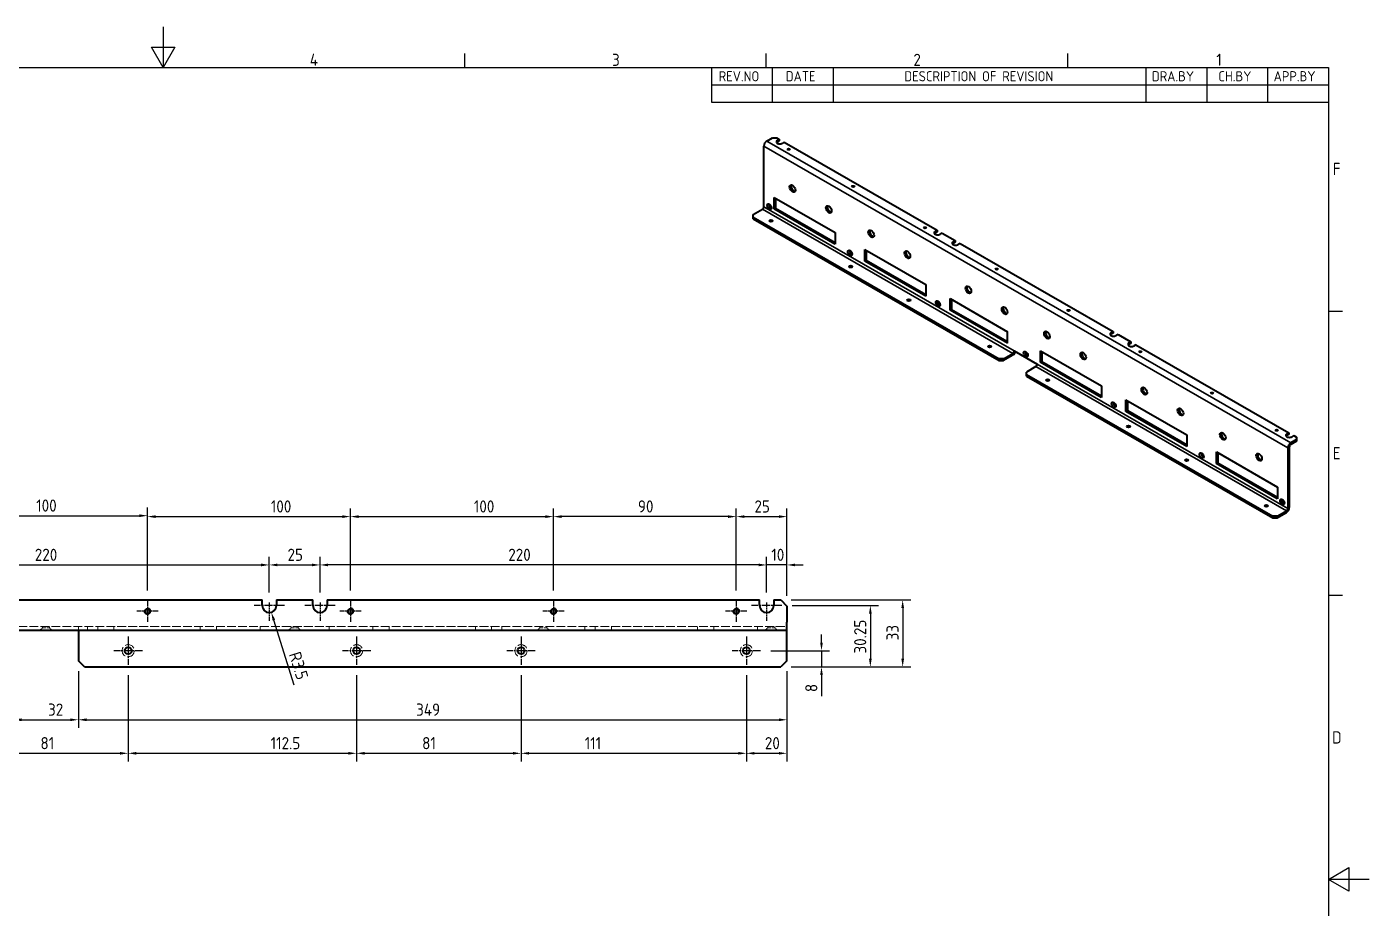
# Model space of a CAD drawing. Header units: millimetres. Extents: x 0 to 1188, y 0 to 840.
# Drawn here: x 527 to 1188, y 406 to 840 of the extents above; entities that cross this region are included whole.
import ezdxf

# ---------------------------------------------------------------- set-up
doc = ezdxf.new("R2010")
doc.units = ezdxf.units.MM
doc.header["$LTSCALE"] = 2
doc.linetypes.add('CHAIN', pattern=[0.3543, 0.2362, -0.0295, 0.0591, -0.0295])
doc.linetypes.add('DASHED', pattern=[0.2067, 0.1654, -0.0413])
doc.layers.get('0').update_dxf_attribs({"color": 3, "lineweight": 25})
for name, color, linetype, lineweight in [('가려진 것(ISO)', 2, 'DASHED', 18), ('가시적인 것(ISO)', 3, 'Continuous', 40), ('가시적인 좁은 것(ISO)', 3, 'Continuous', 35), ('경계(ISO)', 7, 'Continuous', 25), ('기호(ISO)', 5, 'Continuous', 25), ('중심 표식(ISO)', 1, 'Continuous', 25), ('치수(ISO)', 2, 'Continuous', 25)]:
    doc.layers.add(name, color=color, linetype=linetype, lineweight=lineweight)
doc.styles.add('ISO Proportiona M2B', font='isocp.shx')
doc.styles.add('문자 텍스트_M2B', font='isocp.shx')
doc.styles.add('치수 텍스트_PSTEK_POSCO', font='isocp.shx')
doc.dimstyles.new('치수_PSTEK_POSCO', dxfattribs={"dimscale": 2, "dimtxt": 3, "dimasz": 2, "dimexe": 2, "dimexo": 2.5, "dimgap": 1, "dimtad": 1, "dimrnd": 1e-08, "dimdsep": 46, "dimtxsty": '치수 텍스트_PSTEK_POSCO', "dimcen": 0.09, "dimdle": 10, "dimclrd": 7, "dimclre": 7, "dimclrt": 2, "dimadec": 1, "dimazin": 2, "dimtfac": 1, "dimtmove": 0, "dimatfit": 3, "dimfxl": 0, "dimtolj": 1, "dimlwd": -1, "dimlwe": -1, "dimarcsym": 0})

# ---------------------------------------------------------------- blocks, each defined once
blk = doc.blocks.new('경계 Default Border')
at = {"layer": '경계(ISO)'}
for p, q in [((371.25, 410), (371.25, 413.4)), ((445.5, 410), (445.5, 413.4)), ((519.75, 410), (519.75, 413.4)), ((584, 350), (587.4, 350)), ((584, 280), (587.4, 280))]:
    blk.add_line(p, q, dxfattribs=at)
at = {"layer": '경계(ISO)', "flags": 128}
for points in [[(297, 420), (297, 410), (294.11, 415), (299.89, 415), (297, 410)], [(10, 10), (10, 410), (584, 410), (584, 10), (10, 10)], [(594, 210), (584, 210), (589, 212.89), (589, 207.11), (584, 210)]]:
    blk.add_lwpolyline(points, dxfattribs=at)
at = {"layer": '경계(ISO)', "color": 2, "char_height": 3, "attachment_point": 7, "style": '문자 텍스트_M2B'}
for s, insert in [('4', (333.1, 410.4)), ('3', (407.54, 410.37)), ('2', (481.75, 410.37)), ('1', (556.36, 410.4)), ('F', (585.04, 383.5)), ('E', (585.04, 313.47)), ('D', (584.88, 243.47))]:
    blk.add_mtext(s, dxfattribs=dict(at, insert=insert))
blk = doc.blocks.new('리비전 내역')
at = {"layer": '기호(ISO)'}
for p, q in [((432, 410), (584, 410)), ((432, 410), (432, 405.72)), ((447, 410), (447, 405.72)), ((462, 410), (462, 405.72)), ((539, 410), (539, 405.72)), ((554, 410), (554, 405.72)), ((569, 410), (569, 405.72)), ((584, 410), (584, 405.72)), ((432, 405.72), (584, 405.72)), ((432, 405.72), (432, 401.44)), ((447, 405.72), (447, 401.44)), ((462, 405.72), (462, 401.44)), ((539, 405.72), (539, 401.44)), ((554, 405.72), (554, 401.44)), ((569, 405.72), (569, 401.44)), ((584, 405.72), (584, 401.44)), ((432, 401.44), (584, 401.44))]:
    blk.add_line(p, q, dxfattribs=at)
at = {"layer": '기호(ISO)', "color": 2, "char_height": 2.5, "attachment_point": 7, "style": 'ISO Proportiona M2B'}
for s, insert in [('REV.NO', (433.79, 406.58)), ('DATE', (450.31, 406.58)), ('DESCRIPTION OF REVISION', (479.51, 406.58)), ('DRA.BY', (540.48, 406.58)), ('CH.BY', (556.86, 406.58)), ('APP.BY', (570.48, 406.58))]:
    blk.add_mtext(s, dxfattribs=dict(at, insert=insert))
blk = doc.blocks.new('*D36')
at = {"layer": 'Defpoints', "color": 0, "transparency": 16777216}
for p in [(646.23, 574.91), (426.23, 556.41), (646.23, 556.41)]:
    blk.add_point(p, dxfattribs=at)
at = {"layer": '치수(ISO)', "color": 7, "transparency": 16777216}
for p, q in [((426.23, 561.41), (426.23, 578.91)), ((646.23, 561.41), (646.23, 578.91)), ((430.23, 574.91), (642.23, 574.91))]:
    blk.add_line(p, q, dxfattribs=at)
for points in [[(430.23, 575.58), (430.23, 574.25), (426.23, 574.91)], [(642.23, 575.58), (642.23, 574.25), (646.23, 574.91)]]:
    blk.add_solid(points, dxfattribs=at)
at = {"layer": '치수(ISO)', "color": 2, "transparency": 16777216, "insert": (530.75, 579.91), "char_height": 6, "attachment_point": 4, "style": '치수 텍스트_PSTEK_POSCO'}
blk.add_mtext('\\A1;220', dxfattribs=at)
blk = doc.blocks.new('*D37')
at = {"layer": 'Defpoints', "color": 0, "transparency": 16777216}
for p in [(671.23, 574.91), (646.23, 556.41), (671.23, 556.41)]:
    blk.add_point(p, dxfattribs=at)
at = {"layer": '치수(ISO)', "color": 7, "transparency": 16777216}
for p, q in [((646.23, 561.41), (646.23, 578.91)), ((671.23, 561.41), (671.23, 578.91)), ((650.23, 574.91), (667.23, 574.91))]:
    blk.add_line(p, q, dxfattribs=at)
for points in [[(650.23, 575.58), (650.23, 574.25), (646.23, 574.91)], [(667.23, 575.58), (667.23, 574.25), (671.23, 574.91)]]:
    blk.add_solid(points, dxfattribs=at)
at = {"layer": '치수(ISO)', "color": 2, "transparency": 16777216, "insert": (655.23, 579.91), "char_height": 6, "attachment_point": 4, "style": '치수 텍스트_PSTEK_POSCO'}
blk.add_mtext('\\A1;25', dxfattribs=at)
blk = doc.blocks.new('*D39')
at = {"layer": 'Defpoints', "color": 0, "transparency": 16777216}
for p in [(586.23, 599.16), (486.23, 557.39), (586.23, 557.39)]:
    blk.add_point(p, dxfattribs=at)
at = {"layer": '치수(ISO)', "color": 7, "transparency": 16777216}
for p, q in [((486.23, 562.39), (486.23, 603.16)), ((586.23, 562.39), (586.23, 603.16)), ((490.23, 599.16), (582.23, 599.16))]:
    blk.add_line(p, q, dxfattribs=at)
for points in [[(490.23, 599.83), (490.23, 598.5), (486.23, 599.16)], [(582.23, 599.83), (582.23, 598.5), (586.23, 599.16)]]:
    blk.add_solid(points, dxfattribs=at)
at = {"layer": '치수(ISO)', "color": 2, "transparency": 16777216, "insert": (531.43, 604.16), "char_height": 6, "attachment_point": 4, "style": '치수 텍스트_PSTEK_POSCO'}
blk.add_mtext('\\A1;100', dxfattribs=at)
blk = doc.blocks.new('*D40')
at = {"layer": 'Defpoints', "color": 0, "transparency": 16777216}
for p in [(686.23, 598.72), (586.23, 557.39), (686.23, 557.39)]:
    blk.add_point(p, dxfattribs=at)
at = {"layer": '치수(ISO)', "color": 7, "transparency": 16777216}
for p, q in [((586.23, 562.39), (586.23, 602.72)), ((686.23, 562.39), (686.23, 602.72)), ((590.23, 598.72), (682.23, 598.72))]:
    blk.add_line(p, q, dxfattribs=at)
for points in [[(590.23, 599.38), (590.23, 598.05), (586.23, 598.72)], [(682.23, 599.38), (682.23, 598.05), (686.23, 598.72)]]:
    blk.add_solid(points, dxfattribs=at)
at = {"layer": '치수(ISO)', "color": 2, "transparency": 16777216, "insert": (647.01, 603.72), "char_height": 6, "attachment_point": 4, "style": '치수 텍스트_PSTEK_POSCO'}
blk.add_mtext('\\A1;100', dxfattribs=at)
blk = doc.blocks.new('*D41')
at = {"layer": 'Defpoints', "color": 0, "transparency": 16777216}
for p in [(646.23, 554.91), (647.27, 551.57)]:
    blk.add_point(p, dxfattribs=at)
at = {"layer": '치수(ISO)', "color": 7, "transparency": 16777216}
blk.add_line((658.47, 515.6), (648.46, 547.75), dxfattribs=at)
blk.add_solid([(649.1, 547.95), (647.83, 547.55), (647.27, 551.57)], dxfattribs=at)
at = {"layer": '치수(ISO)', "color": 2, "transparency": 16777216, "insert": (658.66, 531.84), "char_height": 6, "attachment_point": 4, "rotation": 287.29811, "style": '치수 텍스트_PSTEK_POSCO'}
blk.add_mtext('\\A1;R3.5', dxfattribs=at)
blk = doc.blocks.new('*D57')
at = {"layer": 'Defpoints', "color": 0, "transparency": 16777216}
for p in [(786.23, 598.72), (686.23, 557.39), (786.23, 557.66)]:
    blk.add_point(p, dxfattribs=at)
at = {"layer": '치수(ISO)', "color": 7, "transparency": 16777216}
for p, q in [((686.23, 562.39), (686.23, 602.72)), ((786.23, 562.66), (786.23, 602.72)), ((690.23, 598.72), (782.23, 598.72))]:
    blk.add_line(p, q, dxfattribs=at)
for points in [[(690.23, 599.38), (690.23, 598.05), (686.23, 598.72)], [(782.23, 599.38), (782.23, 598.05), (786.23, 598.72)]]:
    blk.add_solid(points, dxfattribs=at)
at = {"layer": '치수(ISO)', "color": 2, "transparency": 16777216, "insert": (747.01, 603.72), "char_height": 6, "attachment_point": 4, "style": '치수 텍스트_PSTEK_POSCO'}
blk.add_mtext('\\A1;100', dxfattribs=at)
blk = doc.blocks.new('*D58')
at = {"layer": 'Defpoints', "color": 0, "transparency": 16777216}
for p in [(671.23, 574.91), (671.23, 556.41), (891.23, 556.41)]:
    blk.add_point(p, dxfattribs=at)
at = {"layer": '치수(ISO)', "color": 7, "transparency": 16777216}
for p, q in [((671.23, 561.41), (671.23, 578.91)), ((891.23, 561.41), (891.23, 578.91)), ((887.23, 574.91), (675.23, 574.91))]:
    blk.add_line(p, q, dxfattribs=at)
for points in [[(675.23, 575.58), (675.23, 574.25), (671.23, 574.91)], [(887.23, 575.58), (887.23, 574.25), (891.23, 574.91)]]:
    blk.add_solid(points, dxfattribs=at)
at = {"layer": '치수(ISO)', "color": 2, "transparency": 16777216, "insert": (763.96, 579.91), "char_height": 6, "attachment_point": 4, "style": '치수 텍스트_PSTEK_POSCO'}
blk.add_mtext('\\A1;220', dxfattribs=at)
blk = doc.blocks.new('*D61')
at = {"layer": 'Defpoints', "color": 0, "transparency": 16777216}
for p in [(898.73, 554.91), (898.23, 524.66), (942.3, 524.66)]:
    blk.add_point(p, dxfattribs=at)
at = {"layer": '치수(ISO)', "color": 7, "transparency": 16777216}
for p, q in [((903.73, 554.91), (946.3, 554.91)), ((942.3, 550.91), (942.3, 528.66)), ((903.23, 524.66), (946.3, 524.66))]:
    blk.add_line(p, q, dxfattribs=at)
for points in [[(941.64, 550.91), (942.97, 550.91), (942.3, 554.91)], [(941.64, 528.66), (942.97, 528.66), (942.3, 524.66)]]:
    blk.add_solid(points, dxfattribs=at)
at = {"layer": '치수(ISO)', "color": 2, "transparency": 16777216, "insert": (937.3, 531.26), "char_height": 6, "attachment_point": 4, "rotation": 90, "style": '치수 텍스트_PSTEK_POSCO'}
blk.add_mtext('\\A1;30.25', dxfattribs=at)
blk = doc.blocks.new('*D63')
at = {"layer": 'Defpoints', "color": 0, "transparency": 16777216}
for p in [(898.23, 557.66), (898.23, 524.66), (958.23, 524.66)]:
    blk.add_point(p, dxfattribs=at)
at = {"layer": '치수(ISO)', "color": 7, "transparency": 16777216}
for p, q in [((903.23, 557.66), (962.23, 557.66)), ((958.23, 553.66), (958.23, 528.66)), ((903.23, 524.66), (962.23, 524.66))]:
    blk.add_line(p, q, dxfattribs=at)
for points in [[(957.57, 553.66), (958.9, 553.66), (958.23, 557.66)], [(957.57, 528.66), (958.9, 528.66), (958.23, 524.66)]]:
    blk.add_solid(points, dxfattribs=at)
at = {"layer": '치수(ISO)', "color": 2, "transparency": 16777216, "insert": (953.23, 537.74), "char_height": 6, "attachment_point": 4, "rotation": 90, "style": '치수 텍스트_PSTEK_POSCO'}
blk.add_mtext('\\A1;33', dxfattribs=at)
blk = doc.blocks.new('*D66')
at = {"layer": 'Defpoints', "color": 0, "transparency": 16777216}
for p in [(576.73, 525.66), (689.23, 525.66), (689.23, 482.11)]:
    blk.add_point(p, dxfattribs=at)
at = {"layer": '치수(ISO)', "color": 7, "transparency": 16777216}
for p, q in [((576.73, 520.66), (576.73, 478.11)), ((689.23, 520.66), (689.23, 478.11)), ((580.73, 482.11), (685.23, 482.11))]:
    blk.add_line(p, q, dxfattribs=at)
for points in [[(580.73, 482.78), (580.73, 481.45), (576.73, 482.11)], [(685.23, 482.78), (685.23, 481.45), (689.23, 482.11)]]:
    blk.add_solid(points, dxfattribs=at)
at = {"layer": '치수(ISO)', "color": 2, "transparency": 16777216, "insert": (646.91, 487.11), "char_height": 6, "attachment_point": 4, "style": '치수 텍스트_PSTEK_POSCO'}
blk.add_mtext('\\A1;112.5', dxfattribs=at)
blk = doc.blocks.new('*D67')
at = {"layer": 'Defpoints', "color": 0, "transparency": 16777216}
for p in [(689.23, 525.66), (770.23, 525.66), (770.23, 482.11)]:
    blk.add_point(p, dxfattribs=at)
at = {"layer": '치수(ISO)', "color": 7, "transparency": 16777216}
for p, q in [((689.23, 520.66), (689.23, 478.11)), ((770.23, 520.66), (770.23, 478.11)), ((693.23, 482.11), (766.23, 482.11))]:
    blk.add_line(p, q, dxfattribs=at)
for points in [[(693.23, 482.78), (693.23, 481.45), (689.23, 482.11)], [(766.23, 482.78), (766.23, 481.45), (770.23, 482.11)]]:
    blk.add_solid(points, dxfattribs=at)
at = {"layer": '치수(ISO)', "color": 2, "transparency": 16777216, "insert": (721.53, 487.11), "char_height": 6, "attachment_point": 4, "style": '치수 텍스트_PSTEK_POSCO'}
blk.add_mtext('\\A1;81', dxfattribs=at)
blk = doc.blocks.new('*D68')
at = {"layer": 'Defpoints', "color": 0, "transparency": 16777216}
for p in [(770.23, 525.66), (881.23, 525.66), (881.23, 482.11)]:
    blk.add_point(p, dxfattribs=at)
at = {"layer": '치수(ISO)', "color": 7, "transparency": 16777216}
for p, q in [((770.23, 520.66), (770.23, 478.11)), ((881.23, 520.66), (881.23, 478.11)), ((774.23, 482.11), (877.23, 482.11))]:
    blk.add_line(p, q, dxfattribs=at)
for points in [[(774.23, 482.78), (774.23, 481.45), (770.23, 482.11)], [(877.23, 482.78), (877.23, 481.45), (881.23, 482.11)]]:
    blk.add_solid(points, dxfattribs=at)
at = {"layer": '치수(ISO)', "color": 2, "transparency": 16777216, "insert": (801.63, 487.11), "char_height": 6, "attachment_point": 4, "style": '치수 텍스트_PSTEK_POSCO'}
blk.add_mtext('\\A1;111', dxfattribs=at)
blk = doc.blocks.new('*D69')
at = {"layer": 'Defpoints', "color": 0, "transparency": 16777216}
for p in [(881.23, 525.66), (901.23, 527.66), (901.23, 482.11)]:
    blk.add_point(p, dxfattribs=at)
at = {"layer": '치수(ISO)', "color": 7, "transparency": 16777216}
for p, q in [((901.23, 522.66), (901.23, 478.11)), ((881.23, 520.66), (881.23, 478.11)), ((885.23, 482.11), (897.23, 482.11))]:
    blk.add_line(p, q, dxfattribs=at)
for points in [[(885.23, 482.78), (885.23, 481.45), (881.23, 482.11)], [(897.23, 482.78), (897.23, 481.45), (901.23, 482.11)]]:
    blk.add_solid(points, dxfattribs=at)
at = {"layer": '치수(ISO)', "color": 2, "transparency": 16777216, "insert": (890.35, 487.11), "char_height": 6, "attachment_point": 4, "style": '치수 텍스트_PSTEK_POSCO'}
blk.add_mtext('\\A1;20', dxfattribs=at)
blk = doc.blocks.new('*D70')
at = {"layer": 'Defpoints', "color": 0, "transparency": 16777216}
for p in [(520.23, 527.66), (552.23, 527.66), (552.23, 498.63)]:
    blk.add_point(p, dxfattribs=at)
at = {"layer": '치수(ISO)', "color": 7, "transparency": 16777216}
for p, q in [((520.23, 522.66), (520.23, 494.63)), ((552.23, 522.66), (552.23, 494.63)), ((524.23, 498.63), (548.23, 498.63))]:
    blk.add_line(p, q, dxfattribs=at)
for points in [[(524.23, 499.3), (524.23, 497.96), (520.23, 498.63)], [(548.23, 499.3), (548.23, 497.96), (552.23, 498.63)]]:
    blk.add_solid(points, dxfattribs=at)
at = {"layer": '치수(ISO)', "color": 2, "transparency": 16777216, "insert": (537.25, 503.63), "char_height": 6, "attachment_point": 4, "style": '치수 텍스트_PSTEK_POSCO'}
blk.add_mtext('\\A1;32', dxfattribs=at)
blk = doc.blocks.new('*D87')
at = {"layer": 'Defpoints', "color": 0, "transparency": 16777216}
for p in [(786.23, 598.72), (786.23, 557.39), (876.23, 557.39)]:
    blk.add_point(p, dxfattribs=at)
at = {"layer": '치수(ISO)', "color": 7, "transparency": 16777216}
for p, q in [((786.23, 562.39), (786.23, 602.72)), ((876.23, 562.39), (876.23, 602.72)), ((872.23, 598.72), (790.23, 598.72))]:
    blk.add_line(p, q, dxfattribs=at)
for points in [[(790.23, 599.38), (790.23, 598.05), (786.23, 598.72)], [(872.23, 599.38), (872.23, 598.05), (876.23, 598.72)]]:
    blk.add_solid(points, dxfattribs=at)
at = {"layer": '치수(ISO)', "color": 2, "transparency": 16777216, "insert": (827.81, 603.72), "char_height": 6, "attachment_point": 4, "style": '치수 텍스트_PSTEK_POSCO'}
blk.add_mtext('\\A1;90', dxfattribs=at)
blk = doc.blocks.new('*D88')
at = {"layer": 'Defpoints', "color": 0, "transparency": 16777216}
for p in [(901.23, 598.72), (876.23, 557.39), (901.23, 554.66)]:
    blk.add_point(p, dxfattribs=at)
at = {"layer": '치수(ISO)', "color": 7, "transparency": 16777216}
for p, q in [((876.23, 562.39), (876.23, 602.72)), ((901.23, 559.66), (901.23, 602.72)), ((880.23, 598.72), (897.23, 598.72))]:
    blk.add_line(p, q, dxfattribs=at)
for points in [[(880.23, 599.38), (880.23, 598.05), (876.23, 598.72)], [(897.23, 599.38), (897.23, 598.05), (901.23, 598.72)]]:
    blk.add_solid(points, dxfattribs=at)
at = {"layer": '치수(ISO)', "color": 2, "transparency": 16777216, "insert": (885.23, 603.72), "char_height": 6, "attachment_point": 4, "style": '치수 텍스트_PSTEK_POSCO'}
blk.add_mtext('\\A1;25', dxfattribs=at)
blk = doc.blocks.new('*D89')
at = {"layer": 'Defpoints', "color": 0, "transparency": 16777216}
for p in [(888.23, 532.66), (918.23, 532.66), (898.23, 524.66)]:
    blk.add_point(p, dxfattribs=at)
at = {"layer": '치수(ISO)', "color": 7, "transparency": 16777216}
for p, q in [((918.23, 536.66), (918.23, 540.66)), ((893.23, 532.66), (922.23, 532.66)), ((918.23, 532.66), (918.23, 524.66)), ((903.23, 524.66), (922.23, 524.66)), ((918.23, 520.66), (918.23, 510.26))]:
    blk.add_line(p, q, dxfattribs=at)
for points in [[(917.57, 536.66), (918.9, 536.66), (918.23, 532.66)], [(917.57, 520.66), (918.9, 520.66), (918.23, 524.66)]]:
    blk.add_solid(points, dxfattribs=at)
at = {"layer": '치수(ISO)', "color": 2, "transparency": 16777216, "insert": (913.23, 512.26), "char_height": 6, "attachment_point": 4, "rotation": 90, "style": '치수 텍스트_PSTEK_POSCO'}
blk.add_mtext('\\A1;8', dxfattribs=at)
blk = doc.blocks.new('*D93')
at = {"layer": 'Defpoints', "color": 0, "transparency": 16777216}
for p in [(891.23, 574.91), (891.23, 556.41), (901.23, 554.66)]:
    blk.add_point(p, dxfattribs=at)
at = {"layer": '치수(ISO)', "color": 7, "transparency": 16777216}
for p, q in [((891.23, 561.41), (891.23, 578.91)), ((901.23, 559.66), (901.23, 578.91)), ((887.23, 574.91), (883.23, 574.91)), ((901.23, 574.91), (891.23, 574.91)), ((905.23, 574.91), (909.23, 574.91))]:
    blk.add_line(p, q, dxfattribs=at)
for points in [[(887.23, 575.58), (887.23, 574.25), (891.23, 574.91)], [(905.23, 575.58), (905.23, 574.25), (901.23, 574.91)]]:
    blk.add_solid(points, dxfattribs=at)
at = {"layer": '치수(ISO)', "color": 2, "transparency": 16777216, "insert": (893.53, 579.91), "char_height": 6, "attachment_point": 4, "style": '치수 텍스트_PSTEK_POSCO'}
blk.add_mtext('\\A1;10', dxfattribs=at)
blk = doc.blocks.new('*D96')
at = {"layer": 'Defpoints', "color": 0, "transparency": 16777216}
for p in [(495.73, 526.96), (576.73, 525.66), (576.73, 482.11)]:
    blk.add_point(p, dxfattribs=at)
at = {"layer": '치수(ISO)', "color": 7, "transparency": 16777216}
for p, q in [((495.73, 521.96), (495.73, 478.11)), ((576.73, 520.66), (576.73, 478.11)), ((499.73, 482.11), (572.73, 482.11))]:
    blk.add_line(p, q, dxfattribs=at)
for points in [[(499.73, 482.78), (499.73, 481.45), (495.73, 482.11)], [(572.73, 482.78), (572.73, 481.45), (576.73, 482.11)]]:
    blk.add_solid(points, dxfattribs=at)
at = {"layer": '치수(ISO)', "color": 2, "transparency": 16777216, "insert": (533.53, 487.11), "char_height": 6, "attachment_point": 4, "style": '치수 텍스트_PSTEK_POSCO'}
blk.add_mtext('\\A1;81', dxfattribs=at)
blk = doc.blocks.new('*D102')
at = {"layer": 'Defpoints', "color": 0, "transparency": 16777216}
for p in [(552.23, 527.66), (901.23, 527.66), (901.23, 498.63)]:
    blk.add_point(p, dxfattribs=at)
at = {"layer": '치수(ISO)', "color": 7, "transparency": 16777216}
for p, q in [((552.23, 522.66), (552.23, 494.63)), ((901.23, 522.66), (901.23, 494.63)), ((556.23, 498.63), (897.23, 498.63))]:
    blk.add_line(p, q, dxfattribs=at)
for points in [[(556.23, 499.3), (556.23, 497.96), (552.23, 498.63)], [(897.23, 499.3), (897.23, 497.96), (901.23, 498.63)]]:
    blk.add_solid(points, dxfattribs=at)
at = {"layer": '치수(ISO)', "color": 2, "transparency": 16777216, "insert": (718.57, 503.63), "char_height": 6, "attachment_point": 4, "style": '치수 텍스트_PSTEK_POSCO'}
blk.add_mtext('\\A1;349', dxfattribs=at)

msp = doc.modelspace()

# ---------------------------------------------------------------- linework, layer by layer
at = {"layer": '가려진 것(ISO)', "ltscale": 13.080328}
msp.add_line((171.2322, 544.6626), (901.2322, 544.6626), dxfattribs=at)
at = {"layer": '가려진 것(ISO)', "ltscale": 1.750771}
for p, q in [((534.5322, 543.9626), (533.2322, 542.6626)), ((537.9322, 543.9626), (539.2322, 542.6626)), ((657.0322, 543.9626), (655.7322, 542.6626)), ((660.4322, 543.9626), (661.7322, 542.6626)), ((779.5322, 543.9626), (778.2322, 542.6626)), ((782.9322, 543.9626), (784.2322, 542.6626)), ((891.7822, 543.9626), (890.4822, 542.6626)), ((895.1822, 543.9626), (896.4822, 542.6626))]:
    msp.add_line(p, q, dxfattribs=at)
at = {"layer": '가려진 것(ISO)', "ltscale": 0.666544}
for p, q in [((534.5322, 544.6626), (534.5322, 543.9626)), ((537.9322, 544.6626), (537.9322, 543.9626)), ((657.0322, 544.6626), (657.0322, 543.9626)), ((660.4322, 544.6626), (660.4322, 543.9626)), ((779.5322, 544.6626), (779.5322, 543.9626)), ((782.9322, 544.6626), (782.9322, 543.9626)), ((891.7822, 544.6626), (891.7822, 543.9626)), ((895.1822, 544.6626), (895.1822, 543.9626))]:
    msp.add_line(p, q, dxfattribs=at)
at = {"layer": '가려진 것(ISO)', "ltscale": 5.086114}
for p, q in [((534.5322, 543.9626), (537.9322, 543.9626)), ((657.0322, 543.9626), (660.4322, 543.9626)), ((779.5322, 543.9626), (782.9322, 543.9626)), ((891.7822, 543.9626), (895.1822, 543.9626))]:
    msp.add_line(p, q, dxfattribs=at)
at = {"layer": '가려진 것(ISO)', "ltscale": 1.904597}
for p, q in [((552.2322, 542.6626), (552.2322, 544.6626)), ((556.7322, 542.6626), (556.7322, 544.6626)), ((561.7322, 544.6626), (561.7322, 542.6626)), ((569.7322, 544.6626), (569.7322, 542.6626)), ((612.2322, 544.6626), (612.2322, 542.6626)), ((620.2322, 544.6626), (620.2322, 542.6626)), ((641.7322, 542.6626), (641.7322, 544.6626)), ((675.7322, 542.6626), (675.7322, 544.6626)), ((697.2322, 544.6626), (697.2322, 542.6626)), ((705.2322, 544.6626), (705.2322, 542.6626)), ((747.7322, 544.6626), (747.7322, 542.6626)), ((755.7322, 544.6626), (755.7322, 542.6626)), ((760.7322, 542.6626), (760.7322, 544.6626)), ((801.7322, 542.6626), (801.7322, 544.6626)), ((806.7322, 544.6626), (806.7322, 542.6626)), ((814.7322, 544.6626), (814.7322, 542.6626)), ((857.2322, 544.6626), (857.2322, 542.6626)), ((865.2322, 544.6626), (865.2322, 542.6626)), ((886.7322, 542.6626), (886.7322, 544.6626))]:
    msp.add_line(p, q, dxfattribs=at)
at = {"layer": '가려진 것(ISO)', "ltscale": 15.198803}
for centre in [(576.7322, 532.6626), (689.2322, 532.6626), (770.2322, 532.6626), (881.2322, 532.6626)]:
    msp.add_circle(centre, 3, dxfattribs=at)
at = {"layer": '가시적인 것(ISO)'}
for p, q in [((889.8314, 751.3879), (889.8314, 781.2284)), ((891.2456, 783.6778), (894.074, 785.3066)), ((894.074, 785.3066), (896.1953, 785.3066)), ((896.1953, 785.3066), (897.4328, 784.594)), ((896.4605, 784.0341), (897.4328, 784.594)), ((897.4328, 783.7765), (896.4605, 783.2166)), ((897.4328, 784.594), (897.4328, 783.7765)), ((899.9077, 783.1689), (898.9354, 782.609)), ((899.9077, 783.1689), (975.2145, 739.8025)), ((894.9579, 755.998), (925.0099, 738.6922)), ((894.9579, 750.2752), (894.9579, 755.998)), ((895.665, 755.5908), (895.665, 750.6824)), ((884.5281, 747.5164), (889.1243, 750.1631)), ((884.5281, 746.2948), (884.5281, 747.5164)), ((894.9579, 750.2752), (895.665, 750.6824)), ((925.0099, 732.9694), (894.9579, 750.2752)), ((895.665, 750.6824), (925.0099, 733.7838)), ((884.5281, 746.2948), (1005.7969, 676.4607)), ((884.5281, 745.4772), (884.5281, 746.2948)), ((884.5281, 745.4772), (1005.7969, 675.6432)), ((925.0099, 738.6922), (925.0099, 732.9694)), ((974.2423, 739.2426), (975.2145, 739.8025)), ((975.2145, 738.985), (974.2423, 738.4251)), ((975.2145, 739.8025), (975.2145, 738.985)), ((977.6894, 738.3773), (976.7171, 737.8174)), ((977.6894, 738.3773), (984.0534, 734.7126)), ((983.0811, 734.1527), (984.0534, 734.7126)), ((984.0534, 734.7126), (984.0534, 733.895)), ((939.5056, 730.3447), (969.5577, 713.0389)), ((939.5056, 724.6219), (939.5056, 730.3447)), ((940.2127, 729.9375), (940.2127, 725.0291)), ((984.0534, 733.895), (983.0811, 733.3351)), ((986.5282, 733.2874), (985.556, 732.7275)), ((986.5282, 733.2874), (1061.8351, 689.921)), ((939.5056, 724.6219), (940.2127, 725.0291)), ((969.5577, 707.3161), (939.5056, 724.6219)), ((940.2127, 725.0291), (969.5577, 708.1304)), ((969.5577, 713.0389), (969.5577, 707.3161)), ((981.5785, 706.1166), (1009.8628, 689.8287)), ((981.5785, 700.3937), (981.5785, 706.1166)), ((982.2856, 705.7094), (982.2856, 700.8009)), ((981.5785, 700.3937), (982.2856, 700.8009)), ((1009.8628, 684.1059), (981.5785, 700.3937)), ((982.2856, 700.8009), (1009.8628, 684.9203)), ((1009.8628, 684.1059), (1009.8628, 689.8287)), ((1060.8628, 689.3611), (1061.8351, 689.921)), ((1061.8351, 689.1035), (1060.8628, 688.5436)), ((1061.8351, 689.921), (1061.8351, 689.1035)), ((1064.31, 688.4959), (1063.3377, 687.936)), ((1064.31, 688.4959), (1070.6739, 684.8311)), ((1069.7017, 684.2712), (1070.6739, 684.8311)), ((1070.6739, 684.0135), (1069.7017, 683.4536)), ((1070.6739, 684.8311), (1070.6739, 684.0135)), ((1073.1488, 683.4059), (1072.1765, 682.846)), ((1073.1488, 683.4059), (1148.4557, 640.0396)), ((1007.9182, 676.4607), (1005.7969, 676.4607)), ((1005.7969, 676.4607), (1005.7969, 675.6432)), ((1005.7969, 675.6432), (1007.9182, 675.6432)), ((1007.9182, 676.4607), (1012.5144, 679.1075)), ((1012.5144, 678.29), (1007.9182, 675.6432)), ((1007.9182, 675.6432), (1007.9182, 676.4607)), ((1013.2215, 680.3322), (1024.5352, 673.8171)), ((1026.1262, 680.4632), (1056.1783, 663.1574)), ((1026.1262, 674.7404), (1026.1262, 680.4632)), ((1026.1262, 674.7404), (1026.8333, 675.1476)), ((1056.1783, 657.4346), (1026.1262, 674.7404)), ((1026.8333, 680.056), (1026.8333, 675.1476)), ((1026.8333, 675.1476), (1056.1783, 658.249)), ((1023.8281, 672.5924), (1019.2319, 669.9456)), ((1019.2319, 668.724), (1019.2319, 669.9456)), ((1019.2319, 667.9065), (1019.2319, 668.724)), ((1019.2319, 668.724), (1140.5007, 598.8899)), ((1019.2319, 667.9065), (1140.5007, 598.0724)), ((1056.1783, 663.1574), (1056.1783, 657.4346)), ((1068.1991, 656.2351), (1098.2511, 638.9293)), ((1068.1991, 650.5123), (1068.1991, 656.2351)), ((1068.9062, 655.8279), (1068.9062, 650.9195)), ((1068.1991, 650.5123), (1068.9062, 650.9195)), ((1098.2511, 633.2064), (1068.1991, 650.5123)), ((1068.9062, 650.9195), (1098.2511, 634.0208)), ((1098.2511, 638.9293), (1098.2511, 633.2064)), ((1147.4834, 639.4797), (1148.4557, 640.0396)), ((1148.4557, 639.222), (1147.4834, 638.6621)), ((1148.4557, 640.0396), (1148.4557, 639.222)), ((1152.168, 636.6802), (1149.3396, 635.0514)), ((1152.168, 635.8626), (1149.3396, 634.2339)), ((1150.9306, 638.6144), (1149.9583, 638.0545)), ((1150.9306, 638.6144), (1152.168, 637.9018)), ((1152.168, 637.9018), (1152.168, 636.6802)), ((1152.168, 636.6802), (1152.168, 635.8626)), ((1112.7468, 630.5818), (1142.7988, 613.2759)), ((1112.7468, 624.8589), (1112.7468, 630.5818)), ((1113.4539, 630.1746), (1113.4539, 625.2661)), ((1147.9254, 632.6019), (1147.9254, 602.7615)), ((1148.6325, 633.0091), (1148.6325, 603.1687)), ((1112.7468, 624.8589), (1113.4539, 625.2661)), ((1142.7988, 607.5531), (1112.7468, 624.8589)), ((1113.4539, 625.2661), (1142.7988, 608.3675)), ((1142.7988, 613.2759), (1142.7988, 607.5531)), ((1142.6221, 598.8899), (1140.5007, 598.8899)), ((1140.5007, 598.8899), (1140.5007, 598.0724)), ((1140.5007, 598.0724), (1142.6221, 598.0724)), ((1142.6221, 598.8899), (1147.2183, 601.5367)), ((1142.6221, 598.0724), (1147.2183, 600.7192)), ((1142.6221, 598.0724), (1142.6221, 598.8899)), ((429.7322, 557.6626), (642.7322, 557.6626)), ((642.7322, 554.9126), (642.7322, 557.6626)), ((649.7322, 557.6626), (667.7322, 557.6626)), ((649.7322, 557.6626), (649.7322, 554.9126)), ((667.7322, 554.9126), (667.7322, 557.6626)), ((674.7322, 557.6626), (887.7322, 557.6626)), ((674.7322, 557.6626), (674.7322, 554.9126)), ((887.7322, 554.9126), (887.7322, 557.6626)), ((894.7322, 557.6626), (898.2322, 557.6626)), ((894.7322, 557.6626), (894.7322, 554.9126)), ((898.2322, 557.6626), (901.2322, 554.6626)), ((901.2322, 554.6626), (901.2322, 546.6626)), ((901.2322, 542.6626), (171.2322, 542.6626)), ((552.2322, 542.6626), (552.2322, 540.6626)), ((901.2322, 542.6626), (901.2322, 546.6626)), ((901.2322, 540.6626), (901.2322, 542.6626)), ((552.2322, 540.6626), (552.2322, 527.6626)), ((901.2322, 527.6626), (901.2322, 540.6626)), ((555.2322, 524.6626), (552.2322, 527.6626)), ((555.2322, 524.6626), (898.2322, 524.6626)), ((901.2322, 527.6626), (898.2322, 524.6626))]:
    msp.add_line(p, q, dxfattribs=at)
for centre, radius in [((586.2322, 552.1626), 1.2295), ((686.2322, 552.1626), 1.2295), ((786.2322, 552.1626), 1.2295), ((876.2322, 552.1626), 1.2295), ((576.7322, 532.6626), 1.7), ((689.2322, 532.6626), 1.7), ((770.2322, 532.6626), 1.7), ((881.2322, 532.6626), 1.7)]:
    msp.add_circle(centre, radius, dxfattribs=at)
for centre in [(646.2322, 554.9126), (671.2322, 554.9126), (891.2322, 554.9126)]:
    msp.add_arc(centre, 3.5, 180, 0, dxfattribs=at)
for centre, major_axis, ratio, start_param, end_param in [((891.2456, 782.0428), (0.9981, 1.7332), 0.57809312, 0.78346445, 2.35426078), ((897.698, 783.3216), (-1.75, 0), 0.5758617, 5.49778714, 8.6393798), ((897.698, 782.504), (-1.75, 0), 0.5758617, 5.49778714, 5.86552092), ((904.6806, 760.7583), (-0.9981, 1.7332), 0.57809312, 0.36063847, 2.78095419), ((889.1243, 750.9807), (0.499, 0.8666), 0.57809312, 3.92505711, 5.49585344), ((893.031, 751.7098), (-0.4242, 0.7366), 0.57809312, 5.82795038, 9.88001289), ((893.2785, 751.8523), (-0.4242, 0.7366), 0.57809312, 0.29485407, 2.84673858), ((922.5351, 750.4767), (-0.9981, 1.7332), 0.57809312, 0.36063847, 2.78095419), ((893.3669, 744.1763), (-0.85, 0), 0.5758617, 3.43821302, 5.98656494), ((893.3669, 743.6449), (-1.5, 0), 0.5758617, 4.17561444, 5.24916352), ((943.3947, 738.4644), (-0.9981, 1.7332), 0.57809312, 0.36063847, 2.78095419), ((975.4797, 738.53), (-1.75, 0), 0.5758617, 5.49778714, 8.6393798), ((975.4797, 737.7125), (-1.75, 0), 0.5758617, 5.49778714, 5.86552092), ((984.3185, 733.4401), (-1.75, 0), 0.5758617, 5.49778714, 8.6393798), ((932.7174, 728.8559), (-0.4242, 0.7366), 0.57809312, 5.82795038, 9.88001289), ((932.9649, 728.9984), (-0.4242, 0.7366), 0.57809312, 0.29485407, 2.84673858), ((961.2492, 728.1827), (-0.9981, 1.7332), 0.57809312, 0.36063847, 2.78095419), ((984.3185, 732.6225), (-1.75, 0), 0.5758617, 5.49778714, 5.86552092), ((932.6113, 721.5769), (-0.85, 0), 0.5758617, 3.43821302, 5.98656494), ((932.6113, 721.0455), (-1.5, 0), 0.5758617, 4.17561444, 5.24916352), ((991.3012, 710.8769), (-0.9981, 1.7332), 0.57809312, 0.36063847, 2.78095419), ((961.2492, 705.0855), (-0.85, 0), 0.5758617, 3.43821302, 5.98656494), ((961.2492, 704.5541), (-1.5, 0), 0.5758617, 4.17561444, 5.24916352), ((976.0277, 703.9152), (-0.4242, 0.7366), 0.57809312, 5.82795038, 9.88001289), ((976.2752, 704.0577), (-0.4242, 0.7366), 0.57809312, 0.29485407, 2.84673858), ((1009.1557, 700.5952), (-0.9981, 1.7332), 0.57809312, 0.36063847, 2.78095419), ((1030.0153, 688.5829), (-0.9981, 1.7332), 0.57809312, 0.36063847, 2.78095419), ((1062.1003, 688.6485), (-1.75, 0), 0.5758617, 5.49778714, 8.6393798), ((1062.1003, 687.831), (-1.75, 0), 0.5758617, 5.49778714, 5.86552092), ((1001.0239, 682.1807), (-0.85, 0), 0.5758617, 3.43821302, 5.98656494), ((1001.0239, 681.6493), (-1.5, 0), 0.5758617, 4.17561444, 5.24916352), ((1070.9391, 683.5586), (-1.75, 0), 0.5758617, 5.49778714, 8.6393798), ((1070.9391, 682.7411), (-1.75, 0), 0.5758617, 5.49778714, 5.86552092), ((1012.5144, 679.925), (0.499, 0.8666), 0.57809312, 3.92505711, 5.49585344), ((1012.5144, 679.925), (-0.9981, -1.7332), 0.57809312, 0.78346445, 1.93143197), ((1019.338, 678.9744), (-0.4242, 0.7366), 0.57809312, 5.82795038, 9.88001289), ((1019.5855, 679.117), (-0.4242, 0.7366), 0.57809312, 0.29485407, 2.84673858), ((1047.8698, 678.3012), (-0.9981, 1.7332), 0.57809312, 0.36063847, 2.78095419), ((1023.8281, 673.4099), (-0.499, -0.8666), 0.57809312, 0.78346445, 2.35426078), ((1029.6618, 665.6893), (-0.85, 0), 0.5758617, 3.43821302, 5.98656494), ((1029.6618, 665.1579), (-1.5, 0), 0.5758617, 4.17561444, 5.24916352), ((1077.9218, 660.9954), (-0.9981, 1.7332), 0.57809312, 0.36063847, 2.78095419), ((1062.6483, 654.0337), (-0.4242, 0.7366), 0.57809312, 5.82795038, 9.88001289), ((1062.8958, 654.1762), (-0.4242, 0.7366), 0.57809312, 0.29485407, 2.84673858), ((1095.7762, 650.7137), (-0.9981, 1.7332), 0.57809312, 0.36063847, 2.78095419), ((1069.4365, 642.7845), (-0.85, 0), 0.5758617, 3.43821302, 5.98656494), ((1069.4365, 642.2531), (-1.5, 0), 0.5758617, 4.17561444, 5.24916352), ((1116.6359, 638.7014), (-0.9981, 1.7332), 0.57809312, 0.36063847, 2.78095419), ((1148.7209, 638.7671), (-1.75, 0), 0.5758617, 5.49778714, 8.6393798), ((1148.7209, 637.9495), (-1.75, 0), 0.5758617, 5.49778714, 5.86552092), ((1149.3396, 633.4163), (-0.9981, -1.7332), 0.57809312, 3.92505711, 5.49585344), ((1105.9586, 629.093), (-0.4242, 0.7366), 0.57809312, 5.82795038, 9.88001289), ((1106.2061, 629.2355), (-0.4242, 0.7366), 0.57809312, 0.29485407, 2.84673858), ((1134.4903, 628.4197), (-0.9981, 1.7332), 0.57809312, 0.36063847, 2.78095419), ((1149.3396, 633.4163), (-0.499, -0.8666), 0.57809312, 3.92505711, 5.49585344), ((1098.0743, 626.2931), (-0.85, 0), 0.5758617, 3.43821302, 5.98656494), ((1098.0743, 625.7617), (-1.5, 0), 0.5758617, 4.17561444, 5.24916352), ((1137.3188, 603.6937), (-0.85, 0), 0.5758617, 3.43821302, 5.98656494), ((1137.3188, 603.1623), (-1.5, 0), 0.5758617, 4.17561444, 5.24916352), ((1145.6449, 606.2391), (-0.4242, 0.7366), 0.57809312, 5.82795038, 9.88001289), ((1145.8924, 606.3816), (-0.4242, 0.7366), 0.57809312, 0.29485407, 2.84673858), ((1147.2183, 602.3543), (0.9981, 1.7332), 0.57809312, 3.92505711, 5.49585344), ((1147.2183, 602.3543), (0.499, 0.8666), 0.57809312, 3.92505711, 5.49585344)]:
    msp.add_ellipse(centre, major_axis=major_axis, ratio=ratio, start_param=start_param, end_param=end_param, dxfattribs=at)
for centre, major_axis, ratio in [((902.029, 779.7077), (-0.6148, 0), 0.5758617), ((903.9735, 760.3512), (0.9981, -1.7332), 0.57809312), ((933.8488, 761.3839), (-0.6148, 0), 0.5758617), ((892.5714, 751.4451), (0.7485, -1.2999), 0.57809312), ((921.828, 750.0695), (0.9981, -1.7332), 0.57809312), ((893.3669, 744.4624), (-0.85, 0), 0.5758617), ((969.2041, 741.0241), (-0.6148, 0), 0.5758617), ((942.6876, 738.0572), (0.9981, -1.7332), 0.57809312), ((932.2578, 728.5912), (0.7485, -1.2999), 0.57809312), ((960.5421, 727.7755), (0.9981, -1.7332), 0.57809312), ((932.6113, 721.863), (-0.85, 0), 0.5758617), ((1004.5595, 720.6643), (-0.6148, 0), 0.5758617), ((990.5941, 710.4697), (0.9981, -1.7332), 0.57809312), ((961.2492, 705.3716), (-0.85, 0), 0.5758617), ((975.5681, 703.6505), (0.7485, -1.2999), 0.57809312), ((1008.4486, 700.188), (0.9981, -1.7332), 0.57809312), ((1039.9148, 700.3045), (-0.6148, 0), 0.5758617), ((1029.3082, 688.1757), (0.9981, -1.7332), 0.57809312), ((1001.0239, 682.4669), (-0.85, 0), 0.5758617), ((1018.8784, 678.7098), (0.7485, -1.2999), 0.57809312), ((1047.1626, 677.894), (0.9981, -1.7332), 0.57809312), ((1075.2701, 679.9447), (-0.6148, 0), 0.5758617), ((1029.6618, 665.9754), (-0.85, 0), 0.5758617), ((1077.2147, 660.5882), (0.9981, -1.7332), 0.57809312), ((1062.1887, 653.769), (0.7485, -1.2999), 0.57809312), ((1110.6255, 659.585), (-0.6148, 0), 0.5758617), ((1095.0691, 650.3065), (0.9981, -1.7332), 0.57809312), ((1069.4365, 643.0707), (-0.85, 0), 0.5758617), ((1142.4453, 641.2611), (-0.6148, 0), 0.5758617), ((1115.9288, 638.2942), (0.9981, -1.7332), 0.57809312), ((1105.499, 628.8283), (0.7485, -1.2999), 0.57809312), ((1133.7832, 628.0125), (0.9981, -1.7332), 0.57809312), ((1098.0743, 626.5793), (-0.85, 0), 0.5758617), ((1137.3188, 603.9799), (-0.85, 0), 0.5758617), ((1145.1853, 605.9744), (0.7485, -1.2999), 0.57809312)]:
    msp.add_ellipse(centre, major_axis=major_axis, ratio=ratio, dxfattribs=at)
at = {"layer": '가시적인 좁은 것(ISO)'}
for p, q in [((1147.9254, 632.6019), (889.8314, 781.2284)), ((891.2456, 783.6778), (1149.3396, 635.0514)), ((896.4605, 784.0341), (896.4605, 783.2166)), ((1012.5144, 679.1075), (889.1243, 750.1631)), ((889.8314, 751.3879), (1013.2215, 680.3322)), ((974.2423, 739.2426), (974.2423, 738.4251)), ((983.0811, 734.1527), (983.0811, 733.3351)), ((1060.8628, 689.3611), (1060.8628, 688.5436)), ((1069.7017, 684.2712), (1069.7017, 683.4536)), ((1147.2183, 601.5367), (1023.8281, 672.5924)), ((1024.5352, 673.8171), (1147.9254, 602.7615)), ((1147.4834, 639.4797), (1147.4834, 638.6621)), ((1149.3396, 635.0514), (1149.3396, 634.2339)), ((1148.6325, 633.0091), (1147.9254, 632.6019)), ((1147.9254, 602.7615), (1148.6325, 603.1687)), ((1147.2183, 600.7192), (1147.2183, 601.5367))]:
    msp.add_line(p, q, dxfattribs=at)
for centre in [(586.2322, 552.1626), (686.2322, 552.1626), (786.2322, 552.1626), (876.2322, 552.1626)]:
    msp.add_arc(centre, 1.5, 170, 80, dxfattribs=at)
at = {"layer": '중심 표식(ISO)', "linetype": 'CHAIN', "ltscale": 5.810959}
for p, q in [((586.2322, 557.3921), (586.2322, 546.9331)), ((686.2322, 557.3921), (686.2322, 546.9331)), ((786.2322, 557.3921), (786.2322, 546.9331)), ((876.2322, 557.3921), (876.2322, 546.9331)), ((591.4617, 552.1626), (581.0027, 552.1626)), ((691.4617, 552.1626), (681.0027, 552.1626)), ((791.4617, 552.1626), (781.0027, 552.1626)), ((881.4617, 552.1626), (871.0027, 552.1626))]:
    msp.add_line(p, q, dxfattribs=at)
at = {"layer": '중심 표식(ISO)', "linetype": 'CHAIN', "ltscale": 5.000333}
for p, q in [((646.2322, 556.4126), (646.2322, 547.4126)), ((671.2322, 556.4126), (671.2322, 547.4126)), ((891.2322, 556.4126), (891.2322, 547.4126))]:
    msp.add_line(p, q, dxfattribs=at)
at = {"layer": '중심 표식(ISO)', "linetype": 'CHAIN', "ltscale": 8.333956}
for p, q in [((653.7322, 554.9126), (638.7322, 554.9126)), ((678.7322, 554.9126), (663.7322, 554.9126)), ((898.7322, 554.9126), (883.7322, 554.9126))]:
    msp.add_line(p, q, dxfattribs=at)
at = {"layer": '중심 표식(ISO)', "linetype": 'CHAIN', "ltscale": 7.778352}
for p, q in [((576.7322, 539.6626), (576.7322, 525.6626)), ((689.2322, 539.6626), (689.2322, 525.6626)), ((770.2322, 539.6626), (770.2322, 525.6626)), ((881.2322, 539.6626), (881.2322, 525.6626)), ((583.7322, 532.6626), (569.7322, 532.6626)), ((696.2322, 532.6626), (682.2322, 532.6626)), ((777.2322, 532.6626), (763.2322, 532.6626)), ((888.2322, 532.6626), (874.2322, 532.6626))]:
    msp.add_line(p, q, dxfattribs=at)

# ---------------------------------------------------------------- block references
at = {"xscale": 2, "yscale": 2, "zscale": 2}
msp.add_blockref('경계 Default Border', (0, 0), dxfattribs=at)
at = {"layer": '기호(ISO)', "xscale": 2, "yscale": 2, "zscale": 2}
msp.add_blockref('리비전 내역', (0, 0), dxfattribs=at)

# ---------------------------------------------------------------- dimensions: what is measured, and where the dimension line sits
at = {"layer": '치수(ISO)', "color": 7}
for base, p1, p2, angle, override, picture, middle in [((586.2322, 599.163), (486.2322, 557.3921), (586.2322, 557.3921), 180, {"dimdec": 2, "dimtp": 0, "dimtm": 0, "dimtdec": 2, "dimtofl": 0, "dimatfit": 1}, '*D39', (536.2322, 599.163)), ((686.2322, 598.718), (586.2322, 557.3921), (686.2322, 557.3921), 180, {"dimdec": 2, "dimtp": 0, "dimtm": 0, "dimtdec": 2, "dimtofl": 0, "dimatfit": 1}, '*D40', (651.8075, 598.718)), ((786.2322, 598.718), (686.2322, 557.3921), (786.2322, 557.6626), 180, {"dimdec": 2, "dimtp": 0, "dimtm": 0, "dimtdec": 2, "dimtofl": 0, "dimatfit": 1}, '*D57', (751.8075, 598.718)), ((786.2322, 598.718), (876.2322, 557.3921), (786.2322, 557.3921), 180, {"dimdec": 2, "dimtp": 0, "dimtm": 0, "dimtdec": 2, "dimtofl": 0, "dimatfit": 1}, '*D87', (831.2322, 598.718)), ((901.2322, 598.718), (876.2322, 557.3921), (901.2322, 554.6626), 180, {"dimdec": 2, "dimtp": 0, "dimtm": 0, "dimtdec": 2, "dimtofl": 0, "dimatfit": 1}, '*D88', (888.7322, 598.718)), ((646.2322, 574.9126), (426.2322, 556.4126), (646.2322, 556.4126), 180, {"dimdec": 2, "dimtp": 0, "dimtm": 0, "dimtdec": 2, "dimtofl": 0, "dimatfit": 1}, '*D36', (536.2322, 574.9126)), ((671.2322, 574.9126), (646.2322, 556.4126), (671.2322, 556.4126), 180, {"dimdec": 2, "dimtp": 0, "dimtm": 0, "dimtdec": 2, "dimtofl": 0, "dimatfit": 1}, '*D37', (658.7322, 574.9126)), ((671.2322, 574.9126), (891.2322, 556.4126), (671.2322, 556.4126), 180, {"dimdec": 2, "dimtp": 0, "dimtm": 0, "dimtdec": 2, "dimtofl": 0, "dimatfit": 1}, '*D58', (769.4418, 574.9126)), ((891.2322, 574.9126), (901.2322, 554.6626), (891.2322, 556.4126), 180, {"dimdec": 2, "dimtp": 0, "dimtm": 0, "dimtdec": 2, "dimtofl": 1, "dimatfit": 1}, '*D93', (896.2322, 574.9126)), ((958.2322, 524.6626), (898.2322, 557.6626), (898.2322, 524.6626), 270, {"dimdec": 2, "dimtp": 0, "dimtm": 0, "dimtdec": 2, "dimtofl": 0, "dimatfit": 1}, '*D63', (958.2322, 541.1626)), ((942.3041, 524.6626), (898.7322, 554.9126), (898.2322, 524.6626), 90, {"dimdec": 2, "dimtp": 0, "dimtm": 0, "dimtdec": 2, "dimtofl": 0, "dimatfit": 1}, '*D61', (942.3041, 539.7876)), ((918.2322, 532.6626), (898.2322, 524.6626), (888.2322, 532.6626), 270, {"dimdec": 2, "dimtp": 0, "dimtm": 0, "dimtdec": 2, "dimtofl": 1, "dimatfit": 1}, '*D89', (918.2322, 513.4626)), ((576.7322, 482.1144), (495.7322, 526.9626), (576.7322, 525.6626), 180, {"dimdec": 2, "dimtp": 0, "dimtm": 0, "dimtdec": 2, "dimtofl": 0, "dimatfit": 1}, '*D96', (536.2322, 482.1144)), ((552.2322, 498.6305), (520.2322, 527.6626), (552.2322, 527.6626), 180, {"dimdec": 2, "dimtp": 0, "dimtm": 0, "dimtdec": 2, "dimtofl": 0, "dimatfit": 1}, '*D70', (540.7322, 498.6305)), ((901.2322, 498.6305), (552.2322, 527.6626), (901.2322, 527.6626), 180, {"dimdec": 2, "dimtp": 0, "dimtm": 0, "dimtdec": 2, "dimtofl": 0, "dimatfit": 1}, '*D102', (724.4822, 498.6305)), ((689.2322, 482.1144), (576.7322, 525.6626), (689.2322, 525.6626), 180, {"dimdec": 2, "dimtp": 0, "dimtm": 0, "dimtdec": 2, "dimtofl": 0, "dimatfit": 1}, '*D66', (654.2322, 482.1144)), ((770.2322, 482.1144), (689.2322, 525.6626), (770.2322, 525.6626), 180, {"dimdec": 2, "dimtp": 0, "dimtm": 0, "dimtdec": 2, "dimtofl": 0, "dimatfit": 1}, '*D67', (724.2322, 482.1144)), ((881.2322, 482.1144), (770.2322, 525.6626), (881.2322, 525.6626), 180, {"dimdec": 2, "dimtp": 0, "dimtm": 0, "dimtdec": 2, "dimtofl": 0, "dimatfit": 1}, '*D68', (805.2322, 482.1144)), ((901.2322, 482.1144), (881.2322, 525.6626), (901.2322, 527.6626), 180, {"dimdec": 2, "dimtp": 0, "dimtm": 0, "dimtdec": 2, "dimtofl": 0, "dimatfit": 1}, '*D69', (893.7322, 482.1144))]:
    dim = msp.add_linear_dim(base=base, p1=p1, p2=p2, angle=angle, dimstyle='치수_PSTEK_POSCO', override=override, dxfattribs=at)
    dim.commit()
    dim.dimension.update_dxf_attribs({"geometry": picture, "text_midpoint": middle, "dimtype": 160})
dim = msp.add_radius_dim(center=(646.2322, 554.9126), mpoint=(647.2729, 551.5709), dimstyle='치수_PSTEK_POSCO', override={"dimdec": 2, "dimcen": 0, "dimtp": 0, "dimtm": 0, "dimtdec": 2, "dimtofl": 0}, dxfattribs=at)
dim.commit()
dim.dimension.update_dxf_attribs({"geometry": '*D41', "text_midpoint": (655.8807, 523.9311), "dimtype": 164})

doc.saveas('drawing.dxf')
